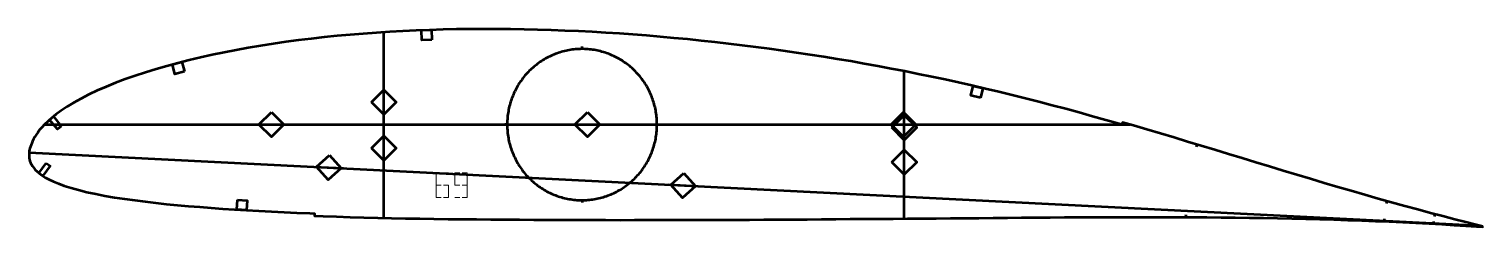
# Model space of a CAD drawing. Header units: metres. Extents: x 11 to 597, y 159 to 239.
import ezdxf

# ---------------------------------------------------------------- set-up
doc = ezdxf.new("R2010")
doc.units = ezdxf.units.M
doc.layers.add('Layer', color=1, linetype='Continuous', lineweight=50)
doc.layers.add('NumLabel', color=1, linetype='Continuous', lineweight=15)

msp = doc.modelspace()

# ---------------------------------------------------------------- linework, layer by layer
at = {"layer": 'Layer', "color": 7}
for p, q in [((153.73, 162.32), (153.73, 237.28)), ((363.73, 162.04), (363.73, 221.55)), ((153.73, 203.09), (153.73, 215.09)), ((16.87, 200), (454.87, 200)), ((102.37, 200), (114.37, 200)), ((229.87, 200), (241.87, 200)), ((357.37, 200), (369.37, 200)), ((363.73, 192.77), (363.73, 204.77)), ((153.73, 184.5), (153.73, 196.5)), ((10.65, 188.77), (595.55, 159.24)), ((363.73, 178.82), (363.73, 190.82)), ((125.53, 182.97), (137.52, 182.37)), ((268.51, 175.75), (280.5, 175.15))]:
    msp.add_line(p, q, dxfattribs=at)
at = {"layer": 'Layer'}
for p, q in [((233.73, 230.52), (233.73, 231.52)), ((203.5, 200), (202.5, 200)), ((263.96, 200), (264.96, 200)), ((481.73, 191.96), (481.46, 191)), ((233.73, 169.48), (233.73, 168.48)), ((558.42, 169.1), (558.17, 168.13)), ((477.24, 163.63), (477.21, 162.63)), ((557.25, 161.92), (557.2, 160.92)), ((577.22, 160.94), (577.18, 159.94)), ((577.72, 163.84), (577.49, 162.87))]:
    msp.add_line(p, q, dxfattribs=at)
for points in [[(597.05, 158.87), (594.49, 159.51), (590.3, 160.56), (585.77, 161.73), (580.99, 162.98), (576.01, 164.29), (570.87, 165.67), (565.63, 167.1), (560.3, 168.57), (554.92, 170.08), (549.49, 171.62), (544.03, 173.19), (538.56, 174.78), (533.07, 176.4), (527.58, 178.04), (522.07, 179.7), (516.55, 181.36), (511.03, 183.03), (505.51, 184.71), (499.98, 186.39), (494.47, 188.07), (488.97, 189.75), (483.48, 191.43), (478.01, 193.09), (472.54, 194.74), (467.08, 196.39), (461.62, 198.01), (456.18, 199.62), (451.78, 200.9), (451.5, 199.94), (450.47, 200.25), (445.05, 201.8), (439.64, 203.33), (434.23, 204.83), (428.83, 206.3), (423.43, 207.75), (418.03, 209.16), (412.64, 210.54), (407.24, 211.88), (401.84, 213.2), (396.43, 214.48), (391.02, 215.74), (385.61, 216.96), (380.19, 218.15), (374.77, 219.3), (369.34, 220.42), (363.91, 221.52), (358.48, 222.57), (353.04, 223.59), (347.59, 224.58), (342.13, 225.54), (336.68, 226.46), (331.22, 227.35), (325.75, 228.2), (320.27, 229.02), (314.79, 229.81), (309.31, 230.57), (303.81, 231.29), (298.32, 231.98), (292.82, 232.64), (287.32, 233.27), (281.82, 233.87), (276.31, 234.42), (270.79, 234.95), (265.29, 235.44), (259.78, 235.9), (254.27, 236.33), (248.76, 236.72), (243.26, 237.07), (237.76, 237.38), (232.26, 237.66), (226.77, 237.91), (221.27, 238.11), (215.79, 238.28), (210.32, 238.42), (204.85, 238.5), (199.38, 238.55), (193.94, 238.56), (188.49, 238.53), (183.06, 238.46), (177.64, 238.34), (172.23, 238.18), (166.85, 237.98), (161.48, 237.73), (156.12, 237.43), (150.78, 237.09), (145.46, 236.7), (140.17, 236.26), (134.9, 235.77), (129.66, 235.23), (124.44, 234.65), (119.27, 234.02), (114.15, 233.34), (109.07, 232.6), (104.04, 231.81), (99.07, 230.97), (94.15, 230.07), (89.29, 229.11), (84.5, 228.12), (79.79, 227.08), (75.17, 225.99), (70.64, 224.84), (66.2, 223.64), (61.86, 222.39), (57.6, 221.07), (53.45, 219.72), (49.42, 218.29), (45.5, 216.82), (41.73, 215.29), (38.12, 213.7), (34.69, 212.08), (31.48, 210.43), (28.53, 208.76), (25.86, 207.12), (23.5, 205.54), (21.45, 204.02), (19.68, 202.6), (18.18, 201.29), (16.9, 200.03), (15.81, 198.89), (14.9, 197.83), (14.12, 196.83), (13.46, 195.87), (12.91, 194.99), (12.44, 194.14), (12.04, 193.32), (11.71, 192.56), (11.42, 191.85), (11.19, 191.15), (11, 190.51), (10.85, 189.88), (10.73, 189.28), (10.65, 188.8), (10.64, 188.24), (10.64, 187.63), (10.65, 187.06), (10.7, 186.49), (10.8, 185.89), (10.98, 185.27), (11.23, 184.62), (11.55, 183.95), (11.98, 183.26), (12.5, 182.54), (13.14, 181.8), (13.9, 181.04), (14.8, 180.28), (15.88, 179.5), (17.17, 178.7), (18.68, 177.87), (20.43, 177.02), (22.46, 176.17), (24.85, 175.33), (27.58, 174.46), (30.61, 173.6), (33.92, 172.78), (37.5, 172), (41.24, 171.27), (45.12, 170.6), (49.13, 170.01), (53.28, 169.45), (57.51, 168.9), (61.76, 168.39), (66.06, 167.94), (70.48, 167.53), (74.97, 167.13), (79.52, 166.73), (84.12, 166.36), (88.78, 166.03), (93.54, 165.72), (98.4, 165.43), (103.35, 165.16), (108.4, 164.89), (113.51, 164.64), (118.7, 164.41), (123.95, 164.19), (125.78, 164.12), (125.75, 163.12), (129.25, 163), (134.67, 162.83), (140.16, 162.66), (145.7, 162.51), (151.29, 162.37), (156.91, 162.25), (162.56, 162.13), (168.24, 162.04), (173.94, 161.96), (179.67, 161.88), (185.41, 161.82), (191.15, 161.76), (196.91, 161.71), (202.69, 161.67), (208.47, 161.62), (214.26, 161.59), (220.05, 161.56), (225.84, 161.53), (231.63, 161.51), (237.43, 161.5), (243.23, 161.49), (249.04, 161.48), (254.85, 161.49), (260.67, 161.49), (266.49, 161.49), (272.3, 161.49), (278.1, 161.5), (283.89, 161.52), (289.69, 161.55), (295.5, 161.58), (301.3, 161.61), (307.11, 161.63), (312.91, 161.66), (318.7, 161.7), (324.5, 161.74), (330.29, 161.79), (336.08, 161.84), (341.86, 161.89), (347.65, 161.92), (353.43, 161.96), (359.21, 162.01), (364.99, 162.06), (370.78, 162.11), (376.55, 162.15), (382.31, 162.19), (388.07, 162.23), (393.81, 162.27), (399.56, 162.33), (405.31, 162.4), (411.06, 162.46), (416.82, 162.51), (422.58, 162.54), (428.35, 162.58), (434.11, 162.61), (439.86, 162.64), (445.6, 162.67), (451.33, 162.68), (457.08, 162.68), (462.84, 162.67), (468.6, 162.66), (474.34, 162.64), (480.07, 162.62), (485.8, 162.58), (491.53, 162.52), (497.26, 162.46), (502.97, 162.39), (508.66, 162.3), (514.34, 162.19), (520.03, 162.07), (525.71, 161.95), (531.38, 161.8), (537.03, 161.64), (542.65, 161.46), (548.25, 161.27), (553.81, 161.06), (559.33, 160.83), (564.78, 160.59), (570.15, 160.33), (575.43, 160.04), (580.57, 159.75), (585.52, 159.46), (590.19, 159.16), (594.51, 158.87), (597.15, 158.68)], [(263.96, 200), (263.95, 200.64), (263.93, 201.28), (263.9, 201.92), (263.85, 202.56), (263.79, 203.2), (263.72, 203.84), (263.63, 204.47), (263.53, 205.11), (263.42, 205.74), (263.29, 206.37), (263.15, 206.99), (263, 207.61), (262.83, 208.23), (262.66, 208.85), (262.47, 209.46), (262.26, 210.07), (262.05, 210.67), (261.82, 211.27), (261.58, 211.86), (261.33, 212.45), (261.06, 213.04), (260.78, 213.61), (260.49, 214.18), (260.19, 214.75), (259.88, 215.31), (259.56, 215.86), (259.22, 216.4), (258.87, 216.94), (258.51, 217.47), (258.15, 217.99), (257.77, 218.51), (257.38, 219.01), (256.97, 219.51), (256.56, 220), (256.14, 220.48), (255.71, 220.95), (255.27, 221.41), (254.82, 221.86), (254.36, 222.31), (253.89, 222.74), (253.41, 223.16), (252.93, 223.57), (252.43, 223.98), (251.93, 224.37), (251.42, 224.75), (250.9, 225.12), (250.37, 225.48), (249.84, 225.82), (249.3, 226.16), (248.75, 226.48), (248.2, 226.8), (247.64, 227.1), (247.07, 227.39), (246.5, 227.66), (245.92, 227.93), (245.33, 228.18), (244.74, 228.42), (244.15, 228.65), (243.55, 228.86), (242.95, 229.07), (242.34, 229.26), (241.73, 229.43), (241.12, 229.59), (240.5, 229.74), (239.88, 229.88), (239.26, 230.01), (238.63, 230.12), (238, 230.21), (237.37, 230.3), (236.74, 230.37), (236.11, 230.43), (235.48, 230.47), (234.84, 230.5), (234.21, 230.52), (233.57, 230.52), (232.94, 230.51), (232.3, 230.49), (231.67, 230.45), (231.03, 230.4), (230.4, 230.33), (229.77, 230.26), (229.14, 230.17), (228.52, 230.06), (227.89, 229.95), (227.27, 229.81), (226.65, 229.67), (226.03, 229.51), (225.42, 229.34), (224.81, 229.16), (224.21, 228.97), (223.61, 228.76), (223.01, 228.54), (222.42, 228.3), (221.83, 228.06), (221.25, 227.8), (220.68, 227.53), (220.11, 227.24), (219.54, 226.95), (218.98, 226.64), (218.43, 226.32), (217.89, 225.99), (217.35, 225.65), (216.82, 225.3), (216.3, 224.93), (215.78, 224.56), (215.28, 224.17), (214.78, 223.78), (214.29, 223.37), (213.8, 222.95), (213.33, 222.52), (212.87, 222.09), (212.41, 221.64), (211.97, 221.18), (211.53, 220.71), (211.1, 220.24), (210.69, 219.75), (210.28, 219.26), (209.89, 218.76), (209.5, 218.25), (209.13, 217.73), (208.76, 217.21), (208.41, 216.67), (208.07, 216.13), (207.74, 215.58), (207.42, 215.03), (207.11, 214.47), (206.82, 213.9), (206.54, 213.32), (206.26, 212.74), (206.01, 212.16), (205.76, 211.57), (205.52, 210.97), (205.3, 210.37), (205.09, 209.77), (204.9, 209.16), (204.71, 208.54), (204.54, 207.93), (204.38, 207.3), (204.24, 206.68), (204.1, 206.05), (203.98, 205.42), (203.88, 204.79), (203.78, 204.16), (203.7, 203.52), (203.64, 202.88), (203.58, 202.24), (203.54, 201.6), (203.52, 200.96), (203.5, 200.32), (203.5, 199.68), (203.52, 199.04), (203.54, 198.4), (203.58, 197.76), (203.64, 197.12), (203.7, 196.48), (203.78, 195.84), (203.88, 195.21), (203.98, 194.58), (204.1, 193.95), (204.24, 193.32), (204.38, 192.7), (204.54, 192.07), (204.71, 191.46), (204.9, 190.84), (205.09, 190.23), (205.3, 189.63), (205.52, 189.03), (205.76, 188.43), (206.01, 187.84), (206.26, 187.26), (206.54, 186.68), (206.82, 186.1), (207.11, 185.53), (207.42, 184.97), (207.74, 184.42), (208.07, 183.87), (208.41, 183.33), (208.76, 182.79), (209.13, 182.27), (209.5, 181.75), (209.89, 181.24), (210.28, 180.74), (210.69, 180.25), (211.1, 179.76), (211.53, 179.29), (211.97, 178.82), (212.41, 178.36), (212.87, 177.91), (213.33, 177.48), (213.8, 177.05), (214.29, 176.63), (214.78, 176.22), (215.28, 175.83), (215.78, 175.44), (216.3, 175.07), (216.82, 174.7), (217.35, 174.35), (217.89, 174.01), (218.43, 173.68), (218.98, 173.36), (219.54, 173.05), (220.11, 172.76), (220.68, 172.47), (221.25, 172.2), (221.83, 171.94), (222.42, 171.7), (223.01, 171.46), (223.61, 171.24), (224.21, 171.03), (224.81, 170.84), (225.42, 170.66), (226.03, 170.49), (226.65, 170.33), (227.27, 170.19), (227.89, 170.05), (228.52, 169.94), (229.14, 169.83), (229.77, 169.74), (230.4, 169.67), (231.03, 169.6), (231.67, 169.55), (232.3, 169.51), (232.94, 169.49), (233.57, 169.48), (234.21, 169.48), (234.84, 169.5), (235.48, 169.53), (236.11, 169.57), (236.74, 169.63), (237.37, 169.7), (238, 169.79), (238.63, 169.88), (239.26, 169.99), (239.88, 170.12), (240.5, 170.26), (241.12, 170.41), (241.73, 170.57), (242.34, 170.74), (242.95, 170.93), (243.55, 171.14), (244.15, 171.35), (244.74, 171.58), (245.33, 171.82), (245.92, 172.07), (246.5, 172.34), (247.07, 172.61), (247.64, 172.9), (248.2, 173.2), (248.75, 173.52), (249.3, 173.84), (249.84, 174.18), (250.37, 174.52), (250.9, 174.88), (251.42, 175.25), (251.93, 175.63), (252.43, 176.02), (252.93, 176.43), (253.41, 176.84), (253.89, 177.26), (254.36, 177.69), (254.82, 178.14), (255.27, 178.59), (255.71, 179.05), (256.14, 179.52), (256.56, 180), (256.97, 180.49), (257.38, 180.99), (257.77, 181.49), (258.15, 182.01), (258.51, 182.53), (258.87, 183.06), (259.22, 183.6), (259.56, 184.14), (259.88, 184.69), (260.19, 185.25), (260.49, 185.82), (260.78, 186.39), (261.06, 186.96), (261.33, 187.55), (261.58, 188.14), (261.82, 188.73), (262.05, 189.33), (262.26, 189.93), (262.47, 190.54), (262.66, 191.15), (262.83, 191.77), (263, 192.39), (263.15, 193.01), (263.29, 193.63), (263.42, 194.26), (263.53, 194.89), (263.63, 195.53), (263.72, 196.16), (263.79, 196.8), (263.85, 197.44), (263.9, 198.08), (263.93, 198.72), (263.95, 199.36), (263.96, 200)]]:
    msp.add_lwpolyline(points, close=True, dxfattribs=at)
for points in [[(173.09, 234.21), (169.09, 234.06), (168.94, 238.06), (172.94, 238.21), (173.09, 234.21)], [(73.36, 221.43), (69.49, 220.39), (68.45, 224.25), (72.31, 225.29), (73.36, 221.43)], [(148.73, 209.09), (153.73, 214.09), (158.73, 209.09), (153.73, 204.09), (148.73, 209.09)], [(394.44, 210.83), (390.55, 211.74), (391.45, 215.63), (395.35, 214.73), (394.44, 210.83)], [(23.61, 199.34), (22.06, 198.09), (18.91, 201.98), (20.47, 203.23), (23.61, 199.34)], [(108.37, 205), (113.37, 200), (108.37, 195), (103.37, 200), (108.37, 205)], [(235.87, 205), (240.87, 200), (235.87, 195), (230.87, 200), (235.87, 205)], [(363.37, 205), (368.37, 200), (363.37, 195), (358.37, 200), (363.37, 205)], [(358.73, 198.77), (363.73, 203.77), (368.73, 198.77), (363.73, 193.77), (358.73, 198.77)], [(148.73, 190.5), (153.73, 195.5), (158.73, 190.5), (153.73, 185.5), (148.73, 190.5)], [(358.73, 184.82), (363.73, 189.82), (368.73, 184.82), (363.73, 179.82), (358.73, 184.82)], [(17.51, 184.49), (19.13, 183.33), (16.22, 179.26), (14.59, 180.43), (17.51, 184.49)], [(131.78, 187.66), (136.52, 182.42), (131.27, 177.68), (126.53, 182.92), (131.78, 187.66)], [(274.76, 180.45), (279.5, 175.2), (274.25, 170.46), (269.51, 175.7), (274.76, 180.45)], [(94.66, 169.66), (98.65, 169.42), (98.41, 165.43), (94.42, 165.67), (94.66, 169.66)]]:
    msp.add_lwpolyline(points, dxfattribs=at)
at = {"layer": 'NumLabel', "color": 1}
for points in [[(176.85, 180.56), (174.85, 180.56), (174.85, 170.56), (176.85, 170.56)], [(179.85, 180.56), (177.85, 180.56)], [(184.35, 175.56), (182.35, 175.56), (182.35, 180.56), (184.35, 180.56)], [(185.35, 180.56), (187.35, 180.56), (187.35, 170.56), (185.35, 170.56)], [(176.85, 175.56), (174.85, 175.56)], [(177.85, 170.56), (179.85, 170.56), (179.85, 175.56), (177.85, 175.56)], [(184.35, 170.56), (182.35, 170.56)], [(187.35, 175.56), (185.35, 175.56)]]:
    msp.add_lwpolyline(points, dxfattribs=at)

doc.saveas('drawing.dxf')
